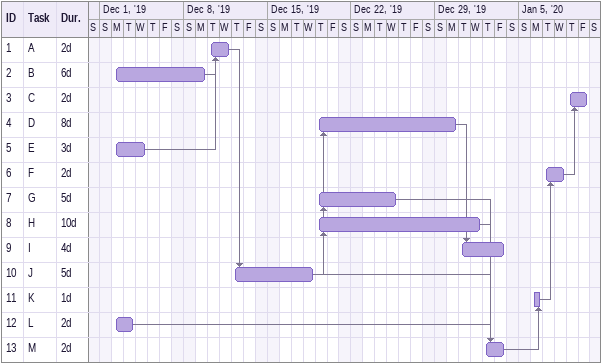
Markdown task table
| ID | Task | Duration | Start | Finish | Predecessors |
|---|---|---|---|---|---|
| 1 | A | 2d | 2019-12-10 | 2019-12-11 | 2, 5 |
| 2 | B | 6d | 2019-12-02 | 2019-12-09 |  |
| 3 | C | 2d | 2020-01-09 | 2020-01-10 | 6 |
| 4 | D | 8d | 2019-12-19 | 2019-12-30 | 10 |
| 5 | E | 3d | 2019-12-02 | 2019-12-04 |  |
| 6 | F | 2d | 2020-01-07 | 2020-01-08 | 11 |
| 7 | G | 5d | 2019-12-19 | 2019-12-25 | 10 |
| 8 | H | 10d | 2019-12-19 | 2020-01-01 | 10 |
| 9 | I | 4d | 2019-12-31 | 2020-01-03 | 4 |
| 10 | J | 5d | 2019-12-12 | 2019-12-18 | 1 |
| 11 | K | 1d | 2020-01-06 | 2020-01-06 | 13 |
| 12 | L | 2d | 2019-12-02 | 2019-12-03 |  |
| 13 | M | 2d | 2020-01-02 | 2020-01-03 | 12, 10, 8, 7 |
